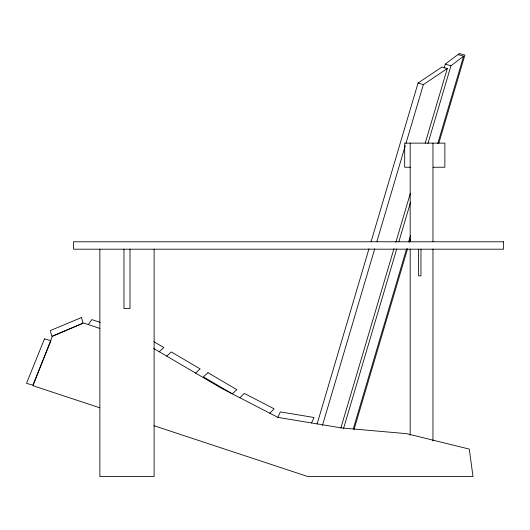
<?xml version="1.0" encoding="UTF-8"?>
<svg xmlns="http://www.w3.org/2000/svg" width="530" height="530" viewBox="0 0 530 530"><rect width="100%" height="100%" fill="white"/><g stroke="black" fill="none" stroke-linecap="round" stroke-linejoin="round"><path stroke-width="0.79" d="M317.086 424.026L368.979 248.769M371.093 241.627L418.057 83.024L441.987 67.018L447.287 68.589L425.206 143.16M322.386 425.59L374.75 248.749M376.863 241.614L405.278 145.657M405.98 143.279L423.357 84.595L447.287 68.589M444.127 68.059L445.299 64.097L457.96 54.53L463.617 56.206L437.793 143.411M340.876 427.955L393.962 248.669M395.844 242.323L410.406 193.139M343.466 428.81L396.745 248.875M398.851 241.74L410.591 202.109M427.955 143.451L450.957 65.773L463.617 56.206M458.649 54.987L459.119 53.397L464.896 55.113L438.827 143.173M353.291 428.803L406.576 248.848M408.69 241.713L410.565 235.366M354.02 429.572L407.583 248.689M409.458 242.343L410.399 239.169M153.793 348.541L221.143 388.086L277.839 417.375L280.317 411.909L314.058 417.501L311.547 422.96M88.331 324.585L91.809 319.59L100.249 322.399M239.938 397.798L244.264 393.392L274.136 408.822L269.81 413.228M159.239 351.741L163.83 347.567L153.965 341.777M166.698 356.12L171.283 351.94L200.161 368.9L195.57 373.074M410.352 167.242L404.682 167.242L404.682 143.126L444.869 143.126L444.869 167.242L433.103 167.242M277.806 417.375L341.883 427.988L406.55 433.646L469.282 449.089L473.018 476.602L308.003 476.602L153.978 425.703M445.299 64.097L450.957 65.773M418.057 83.024L423.357 84.595M99.759 407.782L32.959 385.714L52.357 336.358L83.495 322.975L99.918 328.441M432.964 143.126L432.964 241.594M432.964 249.047L432.964 441.02M420.966 249.193L420.966 275.885L418.554 275.885L418.554 249.193M410.174 143.126L410.174 241.594M410.174 249.047L410.174 435.223M154.117 249.193L154.117 476.602L99.859 476.602L99.859 249.193M130.002 249.193L130.002 308.513L123.974 308.513L123.974 249.193M44.493 338.869L26.5 383.342L32.906 385.138L50.9 340.664L44.493 338.869M207.965 372.703L203.381 376.876L232.253 393.83L236.844 389.656L207.965 372.703M81.58 317.503L50.39 330.548L51.721 336.351L82.918 323.3L81.58 317.503M503.5 241.773L73.511 241.773L73.511 249.193L503.5 249.193L503.5 241.773"/></g></svg>
